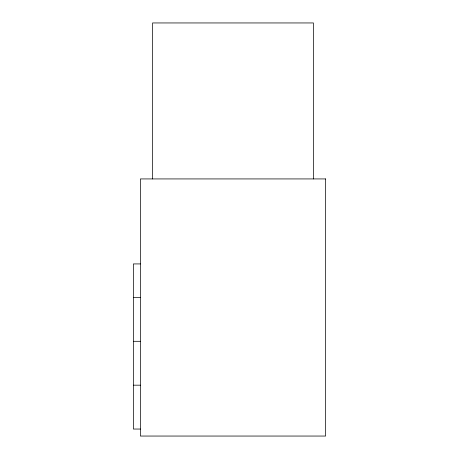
<?xml version="1.0" encoding="UTF-8"?>
<svg xmlns="http://www.w3.org/2000/svg" width="459" height="459" viewBox="0 0 459 459"><rect width="100%" height="100%" fill="white"/><g stroke="black" fill="none" stroke-linecap="round" stroke-linejoin="round"><path stroke-width="0.69" d="M140.391 263.925L133.385 263.925L133.385 429.045L140.391 429.045M133.385 297.438L140.391 297.438M133.385 341.307L140.391 341.307M133.385 385.176L140.391 385.176M313.428 178.93L313.428 22.95L152.577 22.95L152.577 178.93M325.615 178.93L140.391 178.93L140.391 436.05L325.615 436.05L325.615 178.93"/></g></svg>
